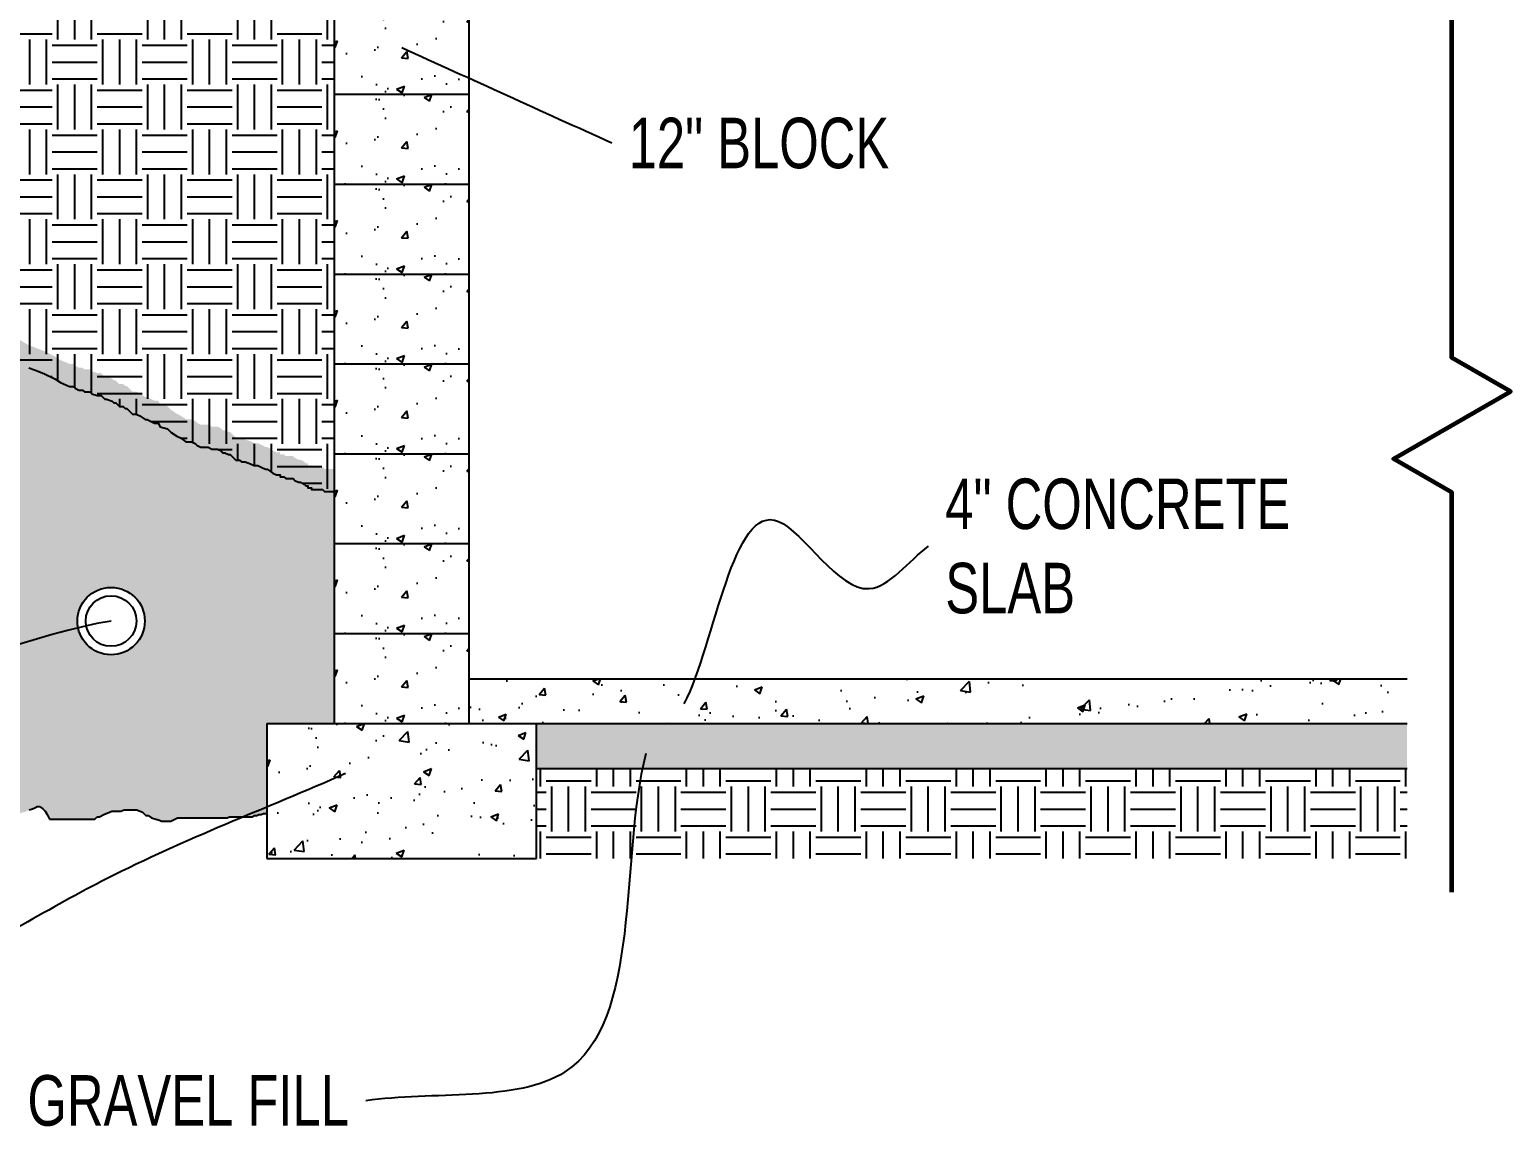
# Model space of a CAD drawing. Header units: inches. Extents: x 43 to 7578, y 1297 to 3809.
# Drawn here: x 5708.6 to 5840.4, y 1604.3 to 1701.9 of the extents above; entities that cross this region are included whole.
import ezdxf

# ---------------------------------------------------------------- set-up
doc = ezdxf.new("R2010")
doc.units = ezdxf.units.IN
doc.header["$LTSCALE"] = 0.5
doc.header["$MEASUREMENT"] = 0
doc.styles.add('Arch-Dim', font='romans.shx', dxfattribs={"width": 0.75})
doc.dimstyles.new('Annotative$7', dxfattribs={"dimscale": 96, "dimtxt": 0.09375, "dimasz": 0.0625, "dimexe": 0.0625, "dimexo": 0.0625, "dimgap": 0.03125, "dimtad": 0, "dimdec": 4, "dimzin": 3, "dimdsep": 46, "dimlunit": 4, "dimtxsty": 'Arch-Dim', "dimblk": 'ARCHTICK', "dimcen": 0.09375, "dimazin": 2, "dimtfac": 0.75, "dimtdec": 4, "dimtix": 1, "dimtmove": 2, "dimatfit": 3, "dimfxl": 1, "dimtolj": 1, "dimtzin": 0, "dimarcsym": 0})
pattern_1 = [(228.012788, (3669.51564, 227.5183), (-32, -36), [0.538144, -53.276352]), (184.969741, (3669.15564, 227.1183), (48, 4), [0.923472, -91.423699]), (132.510447, (3668.23564, 227.0383), (40, -44), [0.651152, -64.4641304]), (267.273689, (3666.67564, 226.0383), (4, 80), [0.840952, -83.254232]), (292.833654, (3666.63564, 225.1983), (-20, 48), [0.82462, -81.6374925]), (357.273689, (3666.95564, 224.4383), (-80, 4), [0.840952, -83.254232]), (37.6942405, (3667.79564, 224.3983), (-52, -40), [1.112116, -110.099394]), (72.2553284, (3668.67564, 225.0783), (28, 88), [1.049952, -103.945286]), (121.429566, (3668.99564, 226.0783), (-32, 52), [0.8438, -83.5362924]), (175.236358, (3668.55564, 226.7983), (44, -4), [0.963328, -47.2030503]), (222.397438, (3667.59564, 226.87831), (-48, -44), [1.245792, -123.3335]), (138.814075, (3670.63564, 225.9983), (-28, 24), [0.425204, -42.095379]), (171.469234, (3670.31564, 226.2783), (52, -8), [0.808948, -80.0860457]), (225, (3669.5156, 226.3983), (-4e-16, -4), [0.565684, -5.09117]), (203.19859, (3669.23564, 226.8783), (20, 8), [0.304632, -30.1584604]), (291.80141, (3668.95564, 226.7583), (-4, 12), [0.430812, -21.109847]), (30.963757, (3669.11564, 226.3583), (12, 8), [0.699716, -22.6240916]), (161.56505, (3669.7156, 226.7183), (8, -4), [0.505964, -12.1431466]), (16.38954, (3666.63564, 226.7583), (40, 12), [0.7088, -70.1713806]), (70.346176, (3667.31564, 226.9583), (-16, -44), [0.594644, -58.869631]), (293.19859, (3669.71564, 227.5183), (-8, 20), [0.60926, -29.8538324]), (343.61046, (3669.95564, 226.9583), (-40, 12), [0.7088, -70.1713806]), (339.443955, (3666.63564, 224.2783), (-20, 8), [0.68352, -33.492495]), (294.77514, (3667.27564, 224.0383), (-20, 44), [0.572712, -56.698572]), (66.80141, (3669.75564, 223.5183), (8, 20), [0.60926, -29.8538324]), (17.354025, (3669.99564, 224.0783), (-52, -16), [0.670524, -66.3816945]), (69.443955, (3667.79564, 223.5183), (-8, -20), [0.34176, -33.834255]), (101.309932, (3669.51564, 223.5183), (-4, 16), [0.20396, -20.192118]), (165.963757, (3669.4756, 223.7183), (12, -4), [0.82462, -15.6678025]), (186.009006, (3668.67564, 223.9183), (40, 4), [0.7642, -75.6556927]), (303.690068, (3669.1156, 225.9983), (-4, 8), [0.576888, -13.845317]), (353.1572266, (3669.43564, 225.5183), (68, -8), [1.007176, -99.7102505]), (60.945396, (3670.43564, 225.3983), (-16, -28), [0.411824, -40.7706966]), (90, (3670.6356, 225.7583), (-4, 4), [0.24, -3.76]), (120.256437, (3668.59564, 224.0383), (16, -28), [0.555696, -55.01408]), (48.012788, (3668.31564, 224.5183), (32, 36), [1.076288, -52.738208]), (0, (3669.0356, 225.3183), (4, 4), [1.04, -2.96]), (325.304846, (3670.07564, 225.3183), (40, -28), [0.632456, -62.613097]), (254.054604, (3670.59564, 224.9583), (-4, -16), [0.582408, -28.5380316]), (207.645975, (3670.43564, 224.3983), (-76, -40), [0.94826, -93.877897]), (175.426079, (3669.59564, 223.9583), (-52, 4), [1.003196, -99.3162936])]

# ---------------------------------------------------------------- blocks, each defined once
blk = doc.blocks.new('_ArchTick')
at = {"color": 0, "linetype": 'ByBlock', "const_width": 0.15}
blk.add_lwpolyline([(-0.5, -0.5), (0.5, 0.5)], dxfattribs=at)

msp = doc.modelspace()

# ---------------------------------------------------------------- hatches: boundary and pattern name
h = msp.add_hatch()
h.set_pattern_fill('EARTH', color=256, scale=16)
h.set_pattern_definition([(0, (3666.6356, 221.5183), (4, 4), [4, -4]), (0, (3666.6356, 223.0183), (4, 4), [4, -4]), (0, (3666.6356, 224.5183), (4, 4), [4, -4]), (90, (3667.1356, 225.0183), (-4, 4), [4, -4]), (90, (3668.6356, 225.0183), (-4, 4), [4, -4]), (90, (3670.1356, 225.0183), (-4, 4), [4, -4])])
h.paths.add_polyline_path([(5735.73137, 1750.11843), (5648.2707, 1750.11843), (5646.89325, 1746.71447), (5646.47186, 1743.23772), (5648.0161, 1742.30493), (5648.32666, 1740.11202), (5648.59932, 1739.60791), (5648.76361, 1739.44371), (5648.76361, 1739.2795), (5648.92792, 1739.2795), (5648.92792, 1739.11529), (5649.09222, 1738.95108), (5649.25652, 1738.62268), (5649.42082, 1738.62268), (5649.58513, 1738.45846), (5649.74942, 1738.45846), (5649.74942, 1738.29426), (5649.91373, 1738.13005), (5650.07803, 1737.80164), (5650.24234, 1737.63743), (5650.24234, 1737.47323), (5650.40665, 1737.30901), (5650.40665, 1735.66695), (5650.57094, 1735.50275), (5650.57094, 1734.5175), (5650.73525, 1734.18909), (5650.73525, 1733.86068), (5650.89955, 1733.53226), (5650.89955, 1732.71123), (5651.06385, 1732.54702), (5651.06385, 1732.0544), (5651.22815, 1731.8902), (5651.22815, 1730.90495), (5651.39246, 1730.74075), (5651.39246, 1730.57655), (5651.55675, 1730.41233), (5651.55675, 1727.2924), (5651.88537, 1726.964), (5651.88537, 1725.65034), (5652.04967, 1725.48614), (5652.04967, 1724.99352), (5652.21398, 1724.6651), (5652.37827, 1724.50089), (5652.37827, 1724.17248), (5652.54258, 1724.00827), (5652.70688, 1723.84407), (5652.70688, 1723.51565), (5652.87118, 1723.35145), (5653.03548, 1723.18724), (5653.03548, 1722.85882), (5653.19979, 1722.53041), (5653.19979, 1722.36621), (5653.36408, 1722.03779), (5653.36408, 1721.87359), (5653.52839, 1721.54517), (5653.6927, 1721.54517), (5653.6927, 1721.38097), (5653.857, 1721.05255), (5654.02131, 1720.88834), (5654.02131, 1720.55994), (5654.1856, 1720.39572), (5654.1856, 1719.7389), (5654.34991, 1719.41049), (5654.34991, 1717.44001), (5654.51421, 1717.27579), (5654.51421, 1717.11159), (5654.67851, 1716.78318), (5654.84281, 1716.61897), (5655.00712, 1716.12636), (5655.17143, 1715.96214), (5655.33572, 1715.79794), (5655.33572, 1715.30532), (5655.50003, 1715.14111), (5655.66433, 1714.97691), (5655.66433, 1714.48428), (5655.82864, 1714.32008), (5655.82864, 1714.11843), (5735.73137, 1714.11843)])
h.paths.add_polyline_path([(5735.73137, 1714.11843), (5655.82864, 1714.11843), (5655.82864, 1713.99166), (5655.99293, 1713.66325), (5655.99293, 1713.49904), (5656.15724, 1713.33484), (5656.15724, 1712.67801), (5656.32154, 1712.51381), (5656.32154, 1712.3496), (5656.48584, 1712.18539), (5656.65015, 1711.85698), (5656.89659, 1711.36436), (5656.97876, 1711.36436), (5657.14305, 1711.20015), (5657.30736, 1710.70753), (5657.47166, 1710.70753), (5657.47166, 1710.54333), (5657.63597, 1710.21491), (5657.80026, 1710.21491), (5657.96457, 1709.8865), (5657.96457, 1709.72229), (5658.12887, 1709.39388), (5658.45748, 1709.22967), (5658.45748, 1709.06546), (5658.62178, 1708.90126), (5658.78609, 1708.73705), (5658.95038, 1708.40863), (5659.11469, 1708.08022), (5659.27899, 1707.91601), (5659.4433, 1707.75181), (5659.60759, 1707.25919), (5659.93621, 1706.93078), (5660.42911, 1706.27395), (5660.59342, 1706.10975), (5660.75771, 1705.94553), (5660.92202, 1705.94553), (5660.92202, 1705.78133), (5661.08632, 1705.61712), (5661.25063, 1705.61712), (5661.25063, 1705.45292), (5661.41492, 1705.45292), (5661.41492, 1705.28871), (5661.74354, 1705.1245), (5661.74354, 1704.9603), (5661.90783, 1704.79608), (5662.07214, 1704.63188), (5662.23644, 1704.63188), (5662.48291, 1704.13926), (5662.56504, 1704.13926), (5662.72935, 1703.81085), (5662.89365, 1703.64664), (5662.89365, 1703.48243), (5663.05796, 1703.31823), (5663.22226, 1702.98982), (5663.38656, 1702.8256), (5663.71516, 1702.6614), (5663.87947, 1702.33299), (5664.04377, 1702.16878), (5664.53668, 1701.67616), (5664.70098, 1701.51195), (5665.02959, 1701.34775), (5665.19389, 1701.01933), (5665.3582, 1700.85513), (5665.52249, 1700.69092), (5665.6868, 1700.52672), (5665.8511, 1700.3625), (5666.01541, 1700.1983), (5666.34401, 1699.86989), (5666.50832, 1699.54147), (5666.67262, 1699.37727), (5667.16553, 1699.04885), (5667.32982, 1698.88465), (5667.82274, 1698.55623), (5668.15134, 1698.22782), (5668.31565, 1698.06362), (5668.64425, 1697.8994), (5668.80855, 1697.57099), (5669.13715, 1697.40679), (5669.46576, 1697.07837), (5669.63007, 1696.74996), (5669.95867, 1696.58575), (5670.12298, 1696.42154), (5670.45158, 1696.25734), (5670.45158, 1696.09314), (5670.61588, 1695.92892), (5670.94448, 1695.76472), (5671.10879, 1695.60051), (5671.4374, 1695.4363), (5671.4374, 1695.2721), (5671.766, 1694.94369), (5671.93031, 1694.94369), (5672.25892, 1694.77947), (5672.42321, 1694.45107), (5672.75181, 1694.28686), (5673.08043, 1693.95844), (5673.40904, 1693.79424), (5673.57333, 1693.63003), (5673.90194, 1693.46582), (5674.06625, 1693.13741), (5674.23054, 1693.13741), (5674.55914, 1692.80899), (5674.88776, 1692.48059), (5675.05206, 1692.31637), (5675.38066, 1691.98796), (5675.54497, 1691.65955), (5675.70927, 1691.49534), (5676.03787, 1691.16693), (5676.36649, 1690.83852), (5676.69509, 1690.67431), (5676.69509, 1690.51011), (5677.0237, 1690.51011), (5677.3523, 1690.34589), (5677.5166, 1690.18169), (5677.8452, 1689.85328), (5678.33811, 1689.52486), (5678.66672, 1689.19645), (5678.99532, 1688.70383), (5679.32393, 1688.53962), (5679.65254, 1688.37541), (5679.81684, 1688.04701), (5680.30975, 1687.88279), (5680.30975, 1687.71859), (5680.47405, 1687.55438), (5680.63836, 1687.55438), (5680.80265, 1687.39018), (5680.96696, 1687.39018), (5681.13126, 1687.22597), (5681.45987, 1686.89756), (5681.78848, 1686.73335), (5682.28138, 1686.40494), (5682.60998, 1686.07653), (5683.1029, 1685.91231), (5683.2672, 1685.5839), (5683.59581, 1685.41969), (5683.92441, 1685.25549), (5684.25302, 1684.92708), (5684.41731, 1684.92708), (5684.58162, 1684.76286), (5684.74593, 1684.59866), (5684.91023, 1684.59866), (5684.91023, 1684.43446), (5685.23883, 1684.27025), (5685.56743, 1683.94183), (5686.06035, 1683.77763), (5686.55326, 1683.1208), (5687.21047, 1682.62818), (5688.19628, 1681.97135), (5688.68919, 1681.80715), (5689.51071, 1681.31453), (5690.00361, 1680.98611), (5690.98942, 1680.4935), (5691.15373, 1680.32928), (5691.31804, 1680.16508), (5691.48234, 1680.16508), (5691.48234, 1680.00088), (5691.64665, 1679.83667), (5691.97525, 1679.83667), (5692.13955, 1679.67246), (5692.79677, 1679.67246), (5693.45398, 1679.34405), (5694.11118, 1679.34405), (5694.11118, 1679.17984), (5694.27548, 1679.17984), (5694.76839, 1679.01563), (5695.26131, 1678.68722), (5695.75421, 1678.68722), (5696.24712, 1678.3588), (5696.74003, 1678.0304), (5697.56154, 1677.86618), (5697.89015, 1677.70198), (5698.21876, 1677.37357), (5698.54736, 1677.37357), (5698.71166, 1677.20936), (5698.87597, 1677.04515), (5699.20457, 1676.88095), (5699.69748, 1676.55253), (5700.19038, 1676.38833), (5700.51899, 1676.05991), (5701.17621, 1675.7315), (5701.66911, 1675.56729), (5701.83342, 1675.23888), (5702.32632, 1675.23888), (5702.32632, 1675.07467), (5702.49063, 1675.07467), (5702.65493, 1674.91047), (5702.98354, 1674.91047), (5703.31214, 1674.74625), (5703.47644, 1674.74625), (5703.96935, 1674.58205), (5704.29796, 1674.25364), (5705.11947, 1673.92522), (5705.28377, 1673.76102), (5705.61237, 1673.59682), (5705.77668, 1673.4326), (5706.10529, 1673.2684), (5706.43389, 1672.93998), (5706.5982, 1672.93998), (5706.76249, 1672.61157), (5707.41972, 1672.44737), (5707.74832, 1672.28315), (5708.56982, 1671.79054), (5709.06274, 1671.62633), (5709.88425, 1671.29792), (5710.87007, 1670.8053), (5711.36298, 1670.47689), (5712.18448, 1670.14847), (5712.5131, 1670.14847), (5712.6774, 1669.98427), (5713.006, 1669.82006), (5713.33461, 1669.82006), (5713.49891, 1669.65585), (5713.99183, 1669.65585), (5714.15612, 1669.49164), (5714.64904, 1669.32744), (5714.97764, 1669.32744), (5715.30624, 1668.99902), (5715.47054, 1668.99902), (5715.96345, 1668.83482), (5716.12776, 1668.67061), (5716.29206, 1668.67061), (5716.62066, 1668.3422), (5716.94927, 1668.3422), (5717.11357, 1668.17799), (5717.27788, 1668.17799), (5717.60649, 1667.84957), (5717.77078, 1667.68537), (5718.09939, 1667.68537), (5718.42799, 1667.52116), (5718.9209, 1667.19275), (5719.08521, 1667.19275), (5719.74242, 1666.86434), (5720.07103, 1666.86434), (5720.23532, 1666.53592), (5720.89254, 1666.37172), (5721.22115, 1666.0433), (5721.71405, 1665.71489), (5722.04265, 1665.55068), (5722.53556, 1665.22227), (5723.02848, 1665.22227), (5723.35708, 1665.05806), (5723.52138, 1664.89386), (5723.84999, 1664.72965), (5724.5072, 1664.72965), (5724.83581, 1664.56544), (5725.32871, 1664.56544), (5725.65732, 1664.40124), (5725.82162, 1664.23703), (5725.98593, 1664.23703), (5726.31453, 1664.07282), (5726.47883, 1664.07282), (5726.64314, 1663.90861), (5726.80743, 1663.74441), (5726.97174, 1663.58021), (5727.30035, 1663.58021), (5727.46465, 1663.41599), (5727.79326, 1663.41599), (5728.28616, 1663.25179), (5728.61476, 1663.08758), (5728.94338, 1663.08758), (5729.27198, 1662.92337), (5729.60059, 1662.75917), (5729.76488, 1662.75917), (5730.2578, 1662.43076), (5730.5864, 1662.26654), (5730.91501, 1662.26654), (5730.91501, 1662.10234), (5731.24361, 1662.10234), (5731.40792, 1661.93814), (5732.06513, 1661.93814), (5732.22944, 1661.77393), (5732.55804, 1661.60972), (5732.72234, 1661.60972), (5733.05094, 1661.44551), (5733.21525, 1661.28131), (5733.37954, 1661.28131), (5733.37954, 1661.1171), (5733.70816, 1661.1171), (5733.70816, 1660.95289), (5734.69397, 1660.95289), (5734.85827, 1660.78869), (5735.73137, 1660.78869)])
h = msp.add_hatch()
h.set_pattern_fill('AR-CONC', color=256)
h.set_pattern_definition([(50, (1614.5735, -1328.9894), (7.172602, -0.6275213), [0.75, -8.25]), (355, (1614.5735, -1328.9894), (-1.387513, 7.521921), [0.6, -6.6]), (100.45144, (1615.171, -1329.042), (5.785088, 6.8944), [0.637402, -7.011421]), (46.1842, (1614.5735, -1326.989), (10.672413, -1.655193), [1.125, -12.375]), (96.63564, (1615.463, -1327.127), (9.34662, 9.741186), [0.956103, -10.517138]), (351.18416, (1614.574, -1326.989), (9.34662, 9.741186), [0.9, -9.9]), (21, (1615.5735, -1327.4894), (5.9690705, -4.026189), [0.75, -8.25]), (326, (1615.5735, -1327.4894), (2.433153, 7.2515), [0.6, -6.6]), (71.45144, (1616.071, -1327.825), (8.402224, 3.2253115), [0.637402, -7.011421]), (37.5, (1614.5735, -1328.9894), (0.1215986, 3.3289385), [0, -6.52, 0, -6.7, 0, -6.625]), (7.5, (1614.5735, -1328.9894), (2.6306954, 3.944117), [0, -3.82, 0, -6.37, 0, -2.525]), (327.5, (1612.3435, -1328.9894), (5.3382244, -0.2255487), [0, -2.5, 0, -7.8, 0, -10.35]), (317.5, (1611.3435, -1328.9894), (5.8318617, 1.00105), [0, -3.25, 0, -5.18, 0, -7.35])])
h.paths.add_polyline_path([(5747.73137, 1704.11843), (5735.73137, 1704.11843), (5735.73137, 1696.11843), (5747.73137, 1696.11843)])
h = msp.add_hatch()
h.set_pattern_fill('AR-CONC', color=256)
h.set_pattern_definition([(50, (1614.5735, -1336.9894), (7.172602, -0.6275213), [0.75, -8.25]), (355, (1614.5735, -1336.9894), (-1.387513, 7.521921), [0.6, -6.6]), (100.45144, (1615.171, -1337.042), (5.785088, 6.8944), [0.637402, -7.011421]), (46.1842, (1614.5735, -1334.989), (10.672413, -1.655193), [1.125, -12.375]), (96.63564, (1615.463, -1335.127), (9.34662, 9.741186), [0.956103, -10.517138]), (351.18416, (1614.574, -1334.989), (9.34662, 9.741186), [0.9, -9.9]), (21, (1615.5735, -1335.4894), (5.9690705, -4.026189), [0.75, -8.25]), (326, (1615.5735, -1335.4894), (2.433153, 7.2515), [0.6, -6.6]), (71.45144, (1616.071, -1335.825), (8.402224, 3.2253115), [0.637402, -7.011421]), (37.5, (1614.5735, -1336.9894), (0.1215986, 3.3289385), [0, -6.52, 0, -6.7, 0, -6.625]), (7.5, (1614.5735, -1336.9894), (2.6306954, 3.944117), [0, -3.82, 0, -6.37, 0, -2.525]), (327.5, (1612.3435, -1336.9894), (5.3382244, -0.2255487), [0, -2.5, 0, -7.8, 0, -10.35]), (317.5, (1611.3435, -1336.9894), (5.8318617, 1.00105), [0, -3.25, 0, -5.18, 0, -7.35])])
h.paths.add_polyline_path([(5747.73137, 1696.11843), (5735.73137, 1696.11843), (5735.73137, 1688.11843), (5747.73137, 1688.11843)])
h = msp.add_hatch()
h.set_pattern_fill('GRAVEL', color=256, scale=4)
h.set_pattern_definition(pattern_1)
h.paths.add_polyline_path([(5720.07103, 1668.86434), (5719.74242, 1668.86434), (5719.08521, 1669.19275), (5718.9209, 1669.19275), (5718.42799, 1669.52116), (5718.09939, 1669.68537), (5717.77078, 1669.68537), (5717.60649, 1669.84957), (5717.27788, 1670.17799), (5717.11357, 1670.17799), (5716.94927, 1670.3422), (5716.62066, 1670.3422), (5716.29206, 1670.67061), (5716.12776, 1670.67061), (5715.96345, 1670.83482), (5715.47054, 1670.99902), (5715.30624, 1670.99902), (5714.97764, 1671.32744), (5714.64904, 1671.32744), (5714.15612, 1671.49164), (5713.99183, 1671.65585), (5713.49891, 1671.65585), (5713.33461, 1671.82006), (5713.006, 1671.82006), (5712.6774, 1671.98427), (5712.5131, 1672.14847), (5712.18448, 1672.14847), (5711.36298, 1672.47689), (5710.87007, 1672.8053), (5709.88425, 1673.29792), (5709.06274, 1673.62633), (5708.56982, 1673.79054), (5707.74832, 1674.28315), (5707.41972, 1674.44737), (5706.76249, 1674.61157), (5706.5982, 1674.93998), (5706.43389, 1674.93998), (5706.10529, 1675.2684), (5705.77668, 1675.4326), (5705.61237, 1675.59682), (5705.28377, 1675.76102), (5705.11947, 1675.92522), (5704.29796, 1676.25364), (5703.96935, 1676.58205), (5703.47644, 1676.74625), (5703.31214, 1676.74625), (5702.98354, 1676.91047), (5702.65493, 1676.91047), (5702.49063, 1677.07467), (5702.32632, 1677.07467), (5702.32632, 1677.23888), (5701.83342, 1677.23888), (5701.66911, 1677.56729), (5701.17621, 1677.7315), (5700.51899, 1678.05991), (5700.19038, 1678.38833), (5699.69748, 1678.55253), (5699.20457, 1678.88095), (5698.87597, 1679.04515), (5698.71166, 1679.20936), (5698.54736, 1679.20936), (5698.54736, 1679.37357), (5698.21876, 1679.37357), (5697.89015, 1679.70198), (5697.56154, 1679.86618), (5696.74003, 1680.0304), (5696.24712, 1680.3588), (5695.75421, 1680.68722), (5695.26131, 1680.68722), (5694.76839, 1681.01563), (5694.27548, 1681.17984), (5694.11118, 1681.17984), (5694.11118, 1681.34405), (5693.45398, 1681.34405), (5692.79677, 1681.67246), (5692.13955, 1681.67246), (5691.97525, 1681.83667), (5691.64665, 1681.83667), (5691.48234, 1682.00088), (5691.48234, 1682.16508), (5691.31804, 1682.16508), (5691.15373, 1682.32928), (5690.98942, 1682.4935), (5690.00361, 1682.98611), (5689.51071, 1683.31453), (5688.68919, 1683.80715), (5688.19628, 1683.97135), (5687.21047, 1684.62818), (5686.55326, 1685.1208), (5686.06035, 1685.77763), (5685.56743, 1685.94183), (5685.23883, 1686.27025), (5684.91023, 1686.43446), (5684.91023, 1686.59866), (5684.74593, 1686.59866), (5684.58162, 1686.76286), (5684.41731, 1686.92708), (5684.25302, 1686.92708), (5683.92441, 1687.25549), (5683.59581, 1687.41969), (5683.2672, 1687.5839), (5683.1029, 1687.91231), (5682.60998, 1688.07653), (5682.28138, 1688.40494), (5681.78848, 1688.73335), (5681.45987, 1688.89756), (5681.13126, 1689.22597), (5680.96696, 1689.39018), (5680.80265, 1689.39018), (5680.63836, 1689.55438), (5680.47405, 1689.55438), (5680.30975, 1689.71859), (5680.30975, 1689.88279), (5680.16932, 1689.92958), (5680.09138, 1689.79659), (5680.09138, 1689.39404), (5679.99068, 1689.09213), (5679.99068, 1688.89085), (5679.88999, 1688.68958), (5679.78928, 1688.4883), (5679.78928, 1685.97236), (5679.68859, 1685.77108), (5679.68859, 1685.2679), (5679.5879, 1685.06662), (5679.5879, 1676.61306), (5679.68859, 1676.41178), (5679.68859, 1676.10986), (5679.88999, 1675.80795), (5679.88999, 1675.60668), (5679.99068, 1675.4054), (5679.99068, 1675.00285), (5680.09138, 1674.80158), (5680.19207, 1674.6003), (5680.29277, 1674.29838), (5680.39347, 1674.09711), (5680.39347, 1673.69456), (5680.49416, 1673.49329), (5680.59485, 1673.19138), (5680.69556, 1672.9901), (5680.79625, 1672.78883), (5680.89695, 1672.58754), (5680.89695, 1672.38627), (5680.99765, 1672.185), (5681.09834, 1671.88308), (5681.09834, 1671.68181), (5681.19904, 1671.3799), (5681.40043, 1671.17862), (5681.40043, 1670.77607), (5681.60182, 1670.47415), (5681.60182, 1670.17224), (5681.80322, 1669.87033), (5681.90391, 1669.66906), (5682.00461, 1669.46778), (5682.00461, 1669.06523), (5682.10531, 1668.86395), (5682.10531, 1668.05885), (5682.206, 1667.85758), (5682.206, 1663.12761), (5682.3067, 1662.92633), (5682.3067, 1660.91358), (5682.206, 1660.71231), (5682.206, 1651.75555), (5682.3067, 1651.55427), (5682.3067, 1651.25236), (5682.40739, 1651.05109), (5682.40739, 1650.24599), (5682.5081, 1649.94408), (5682.5081, 1649.74279), (5682.60879, 1649.54152), (5682.81019, 1649.23961), (5683.01157, 1649.13897), (5683.01157, 1648.73642), (5683.21297, 1648.53515), (5683.31367, 1648.33387), (5683.41436, 1648.1326), (5683.51505, 1647.93132), (5683.51505, 1647.73004), (5683.61576, 1647.52877), (5683.71645, 1647.32749), (5683.91785, 1647.02558), (5684.01854, 1646.72367), (5684.11924, 1646.5224), (5684.21994, 1646.32111), (5684.32063, 1646.11984), (5684.92482, 1645.51601), (5685.02551, 1645.31474), (5685.2269, 1645.11347), (5685.42829, 1644.91219), (5685.73039, 1644.71092), (5685.93177, 1644.50963), (5686.33456, 1644.30836), (5686.53596, 1644.10709), (5686.73734, 1644.00645), (5686.83805, 1643.80517), (5687.03943, 1643.70454), (5687.24083, 1643.6039), (5687.64362, 1643.20135), (5687.845, 1643.10071), (5688.0464, 1642.89944), (5688.14711, 1642.69816), (5688.34849, 1642.49688), (5688.75128, 1642.09433), (5688.85197, 1641.89306), (5688.95268, 1641.69178), (5689.15406, 1641.59115), (5689.15406, 1640.98732), (5689.35546, 1640.88668), (5689.35546, 1640.6854), (5689.45615, 1640.48413), (5689.45615, 1640.28286), (5689.35546, 1640.08158), (5689.35546, 1638.87393), (5689.45615, 1638.47138), (5689.55685, 1638.2701), (5689.55685, 1637.86755), (5689.65755, 1637.66628), (5689.85894, 1637.465), (5689.95963, 1637.26372), (5690.16103, 1637.16309), (5690.46312, 1636.86117), (5690.86591, 1636.6599), (5691.26869, 1636.35799), (5691.47009, 1636.15671), (5691.67148, 1636.05608), (5691.77218, 1635.8548), (5691.87287, 1635.65352), (5692.27566, 1635.25097), (5692.27566, 1635.0497), (5692.37635, 1634.84842), (5692.57775, 1634.64715), (5692.57775, 1634.44587), (5692.77914, 1634.14396), (5692.98054, 1634.04332), (5692.98054, 1633.84204), (5693.18192, 1633.64077), (5693.28263, 1633.43949), (5693.48401, 1633.33886), (5693.58472, 1633.13758), (5693.78611, 1633.03694), (5693.9875, 1632.83567), (5693.9875, 1632.6344), (5694.28958, 1632.43312), (5694.49098, 1632.23184), (5694.59169, 1631.92993), (5694.79307, 1631.82929), (5694.89377, 1631.62802), (5695.09516, 1631.42674), (5695.29655, 1631.42674), (5695.59864, 1631.22547), (5695.80004, 1631.22547), (5696.20283, 1631.02419), (5696.50492, 1631.02419), (5696.7063, 1630.82292), (5696.9077, 1630.72228), (5701.33835, 1630.72228), (5701.53974, 1630.82292), (5701.74113, 1630.82292), (5701.94253, 1630.92356), (5702.24462, 1631.12483), (5702.34531, 1631.3261), (5702.5467, 1631.42674), (5703.45297, 1631.42674), (5703.75507, 1631.3261), (5706.67526, 1631.3261), (5706.77596, 1631.52738), (5706.97736, 1631.62802), (5707.07805, 1631.82929), (5707.27945, 1631.92993), (5707.58154, 1632.03056), (5707.78293, 1632.1312), (5707.98432, 1632.23184), (5708.18571, 1632.23184), (5708.38711, 1632.33248), (5708.5885, 1632.43312), (5708.89059, 1632.53376), (5709.09198, 1632.6344), (5709.29337, 1632.73503), (5709.49477, 1632.73503), (5709.79686, 1632.53376), (5709.99825, 1632.33248), (5710.19965, 1632.03056), (5710.40103, 1631.62802), (5714.42889, 1631.62802), (5714.63029, 1631.82929), (5714.83169, 1631.82929), (5715.23447, 1632.03056), (5715.73795, 1632.23184), (5715.93935, 1632.33248), (5716.74492, 1632.33248), (5717.04701, 1632.43312), (5718.15467, 1632.43312), (5718.65815, 1632.23184), (5718.96024, 1631.92993), (5719.16164, 1631.92993), (5719.46373, 1631.72865), (5719.86652, 1631.62802), (5720.16861, 1631.52738), (5720.36999, 1631.42674), (5721.17556, 1631.42674), (5721.77975, 1631.72865), (5726.21039, 1631.72865), (5726.41179, 1631.82929), (5728.42571, 1631.82929), (5728.62711, 1631.92993), (5728.82851, 1631.92993), (5729.0299, 1632.03056), (5729.23129, 1632.03056), (5729.43268, 1632.1312), (5729.73137, 1632.1312), (5729.73137, 1640.11843), (5735.73137, 1640.11843), (5735.73137, 1662.78869), (5734.85827, 1662.78869), (5734.69397, 1662.95289), (5733.70816, 1662.95289), (5733.70816, 1663.1171), (5733.37954, 1663.1171), (5733.37954, 1663.28131), (5733.21525, 1663.28131), (5733.05094, 1663.44551), (5732.72234, 1663.60972), (5732.55804, 1663.60972), (5732.22944, 1663.77393), (5732.06513, 1663.93814), (5731.40792, 1663.93814), (5731.24361, 1664.10234), (5730.91501, 1664.10234), (5730.91501, 1664.26654), (5730.5864, 1664.26654), (5730.2578, 1664.43076), (5729.76488, 1664.75917), (5729.60059, 1664.75917), (5729.27198, 1664.92337), (5728.94338, 1665.08758), (5728.61476, 1665.08758), (5728.28616, 1665.25179), (5727.79326, 1665.41599), (5727.46465, 1665.41599), (5727.30035, 1665.58021), (5726.97174, 1665.58021), (5726.80743, 1665.74441), (5726.64314, 1665.90861), (5726.47883, 1666.07282), (5726.31453, 1666.07282), (5725.98593, 1666.23703), (5725.82162, 1666.23703), (5725.65732, 1666.40124), (5725.32871, 1666.56544), (5724.83581, 1666.56544), (5724.5072, 1666.72965), (5723.84999, 1666.72965), (5723.52138, 1666.89386), (5723.35708, 1667.05806), (5723.02848, 1667.22227), (5722.53556, 1667.22227), (5722.04265, 1667.55068), (5721.71405, 1667.71489), (5721.22115, 1668.0433), (5720.89254, 1668.37172), (5720.23532, 1668.53592)])
edge = h.paths.add_edge_path(flags=16)
edge.add_arc((5715.87422, 1649.25123), 3, 0, 360)
h = msp.add_hatch()
h.set_pattern_fill('AR-CONC', color=256)
h.set_pattern_definition([(50, (1614.5735, -1344.9894), (7.172602, -0.6275213), [0.75, -8.25]), (355, (1614.5735, -1344.9894), (-1.387513, 7.521921), [0.6, -6.6]), (100.45144, (1615.171, -1345.042), (5.785088, 6.8944), [0.637402, -7.011421]), (46.1842, (1614.5735, -1342.989), (10.672413, -1.655193), [1.125, -12.375]), (96.63564, (1615.463, -1343.127), (9.34662, 9.741186), [0.956103, -10.517138]), (351.18416, (1614.574, -1342.989), (9.34662, 9.741186), [0.9, -9.9]), (21, (1615.5735, -1343.4894), (5.9690705, -4.026189), [0.75, -8.25]), (326, (1615.5735, -1343.4894), (2.433153, 7.2515), [0.6, -6.6]), (71.45144, (1616.071, -1343.825), (8.402224, 3.2253115), [0.637402, -7.011421]), (37.5, (1614.5735, -1344.9894), (0.1215986, 3.3289385), [0, -6.52, 0, -6.7, 0, -6.625]), (7.5, (1614.5735, -1344.9894), (2.6306954, 3.944117), [0, -3.82, 0, -6.37, 0, -2.525]), (327.5, (1612.3435, -1344.9894), (5.3382244, -0.2255487), [0, -2.5, 0, -7.8, 0, -10.35]), (317.5, (1611.3435, -1344.9894), (5.8318617, 1.00105), [0, -3.25, 0, -5.18, 0, -7.35])])
h.paths.add_polyline_path([(5747.73137, 1688.11843), (5735.73137, 1688.11843), (5735.73137, 1680.11843), (5747.73137, 1680.11843)])
h = msp.add_hatch()
h.set_pattern_fill('AR-CONC', color=256)
h.set_pattern_definition([(50, (1614.5735, -1352.9894), (7.172602, -0.6275213), [0.75, -8.25]), (355, (1614.5735, -1352.9894), (-1.387513, 7.521921), [0.6, -6.6]), (100.45144, (1615.171, -1353.042), (5.785088, 6.8944), [0.637402, -7.011421]), (46.1842, (1614.5735, -1350.989), (10.672413, -1.655193), [1.125, -12.375]), (96.63564, (1615.463, -1351.127), (9.34662, 9.741186), [0.956103, -10.517138]), (351.18416, (1614.574, -1350.989), (9.34662, 9.741186), [0.9, -9.9]), (21, (1615.5735, -1351.4894), (5.9690705, -4.026189), [0.75, -8.25]), (326, (1615.5735, -1351.4894), (2.433153, 7.2515), [0.6, -6.6]), (71.45144, (1616.071, -1351.825), (8.402224, 3.2253115), [0.637402, -7.011421]), (37.5, (1614.5735, -1352.9894), (0.1215986, 3.3289385), [0, -6.52, 0, -6.7, 0, -6.625]), (7.5, (1614.5735, -1352.9894), (2.6306954, 3.944117), [0, -3.82, 0, -6.37, 0, -2.525]), (327.5, (1612.3435, -1352.9894), (5.3382244, -0.2255487), [0, -2.5, 0, -7.8, 0, -10.35]), (317.5, (1611.3435, -1352.9894), (5.8318617, 1.00105), [0, -3.25, 0, -5.18, 0, -7.35])])
h.paths.add_polyline_path([(5747.73137, 1680.11843), (5735.73137, 1680.11843), (5735.73137, 1672.11843), (5747.73137, 1672.11843)])
h = msp.add_hatch()
h.set_pattern_fill('AR-CONC', color=256)
h.set_pattern_definition([(50, (1614.5735, -1360.9894), (7.172602, -0.6275213), [0.75, -8.25]), (355, (1614.5735, -1360.9894), (-1.387513, 7.521921), [0.6, -6.6]), (100.45144, (1615.171, -1361.042), (5.785088, 6.8944), [0.637402, -7.011421]), (46.1842, (1614.5735, -1358.989), (10.672413, -1.655193), [1.125, -12.375]), (96.63564, (1615.463, -1359.127), (9.34662, 9.741186), [0.956103, -10.517138]), (351.18416, (1614.574, -1358.989), (9.34662, 9.741186), [0.9, -9.9]), (21, (1615.5735, -1359.4894), (5.9690705, -4.026189), [0.75, -8.25]), (326, (1615.5735, -1359.4894), (2.433153, 7.2515), [0.6, -6.6]), (71.45144, (1616.071, -1359.825), (8.402224, 3.2253115), [0.637402, -7.011421]), (37.5, (1614.5735, -1360.9894), (0.1215986, 3.3289385), [0, -6.52, 0, -6.7, 0, -6.625]), (7.5, (1614.5735, -1360.9894), (2.6306954, 3.944117), [0, -3.82, 0, -6.37, 0, -2.525]), (327.5, (1612.3435, -1360.9894), (5.3382244, -0.2255487), [0, -2.5, 0, -7.8, 0, -10.35]), (317.5, (1611.3435, -1360.9894), (5.8318617, 1.00105), [0, -3.25, 0, -5.18, 0, -7.35])])
h.paths.add_polyline_path([(5747.73137, 1672.11843), (5735.73137, 1672.11843), (5735.73137, 1664.11843), (5747.73137, 1664.11843)])
h = msp.add_hatch()
h.set_pattern_fill('AR-CONC', color=256)
h.set_pattern_definition([(50, (1614.5735, -1368.9894), (7.172602, -0.6275213), [0.75, -8.25]), (355, (1614.5735, -1368.9894), (-1.387513, 7.521921), [0.6, -6.6]), (100.45144, (1615.171, -1369.042), (5.785088, 6.8944), [0.637402, -7.011421]), (46.1842, (1614.5735, -1366.989), (10.672413, -1.655193), [1.125, -12.375]), (96.63564, (1615.463, -1367.127), (9.34662, 9.741186), [0.956103, -10.517138]), (351.18416, (1614.574, -1366.989), (9.34662, 9.741186), [0.9, -9.9]), (21, (1615.5735, -1367.4894), (5.9690705, -4.026189), [0.75, -8.25]), (326, (1615.5735, -1367.4894), (2.433153, 7.2515), [0.6, -6.6]), (71.45144, (1616.071, -1367.825), (8.402224, 3.2253115), [0.637402, -7.011421]), (37.5, (1614.5735, -1368.9894), (0.1215986, 3.3289385), [0, -6.52, 0, -6.7, 0, -6.625]), (7.5, (1614.5735, -1368.9894), (2.6306954, 3.944117), [0, -3.82, 0, -6.37, 0, -2.525]), (327.5, (1612.3435, -1368.9894), (5.3382244, -0.2255487), [0, -2.5, 0, -7.8, 0, -10.35]), (317.5, (1611.3435, -1368.9894), (5.8318617, 1.00105), [0, -3.25, 0, -5.18, 0, -7.35])])
h.paths.add_polyline_path([(5747.73137, 1664.11843), (5735.73137, 1664.11843), (5735.73137, 1656.11843), (5747.73137, 1656.11843)])
h = msp.add_hatch()
h.set_pattern_fill('AR-CONC', color=256)
h.set_pattern_definition([(50, (1614.5735, -1376.9894), (7.172602, -0.6275213), [0.75, -8.25]), (355, (1614.5735, -1376.9894), (-1.387513, 7.521921), [0.6, -6.6]), (100.45144, (1615.171, -1377.042), (5.785088, 6.8944), [0.637402, -7.011421]), (46.1842, (1614.5735, -1374.989), (10.672413, -1.655193), [1.125, -12.375]), (96.63564, (1615.463, -1375.127), (9.34662, 9.741186), [0.956103, -10.517138]), (351.18416, (1614.574, -1374.989), (9.34662, 9.741186), [0.9, -9.9]), (21, (1615.5735, -1375.4894), (5.9690705, -4.026189), [0.75, -8.25]), (326, (1615.5735, -1375.4894), (2.433153, 7.2515), [0.6, -6.6]), (71.45144, (1616.071, -1375.825), (8.402224, 3.2253115), [0.637402, -7.011421]), (37.5, (1614.5735, -1376.9894), (0.1215986, 3.3289385), [0, -6.52, 0, -6.7, 0, -6.625]), (7.5, (1614.5735, -1376.9894), (2.6306954, 3.944117), [0, -3.82, 0, -6.37, 0, -2.525]), (327.5, (1612.3435, -1376.9894), (5.3382244, -0.2255487), [0, -2.5, 0, -7.8, 0, -10.35]), (317.5, (1611.3435, -1376.9894), (5.8318617, 1.00105), [0, -3.25, 0, -5.18, 0, -7.35])])
h.paths.add_polyline_path([(5747.73137, 1656.11843), (5735.73137, 1656.11843), (5735.73137, 1648.11843), (5747.73137, 1648.11843)])
h = msp.add_hatch()
h.set_pattern_fill('AR-CONC', color=256)
h.set_pattern_definition([(50, (1614.5735, -1384.9894), (7.172602, -0.6275213), [0.75, -8.25]), (355, (1614.5735, -1384.9894), (-1.387513, 7.521921), [0.6, -6.6]), (100.45144, (1615.171, -1385.042), (5.785088, 6.8944), [0.637402, -7.011421]), (46.1842, (1614.5735, -1382.989), (10.672413, -1.655193), [1.125, -12.375]), (96.63564, (1615.463, -1383.127), (9.34662, 9.741186), [0.956103, -10.517138]), (351.18416, (1614.574, -1382.989), (9.34662, 9.741186), [0.9, -9.9]), (21, (1615.5735, -1383.4894), (5.9690705, -4.026189), [0.75, -8.25]), (326, (1615.5735, -1383.4894), (2.433153, 7.2515), [0.6, -6.6]), (71.45144, (1616.071, -1383.825), (8.402224, 3.2253115), [0.637402, -7.011421]), (37.5, (1614.5735, -1384.9894), (0.1215986, 3.3289385), [0, -6.52, 0, -6.7, 0, -6.625]), (7.5, (1614.5735, -1384.9894), (2.6306954, 3.944117), [0, -3.82, 0, -6.37, 0, -2.525]), (327.5, (1612.3435, -1384.9894), (5.3382244, -0.2255487), [0, -2.5, 0, -7.8, 0, -10.35]), (317.5, (1611.3435, -1384.9894), (5.8318617, 1.00105), [0, -3.25, 0, -5.18, 0, -7.35])])
h.paths.add_polyline_path([(5747.73137, 1648.11843), (5735.73137, 1648.11843), (5735.73137, 1640.11843), (5747.73137, 1640.11843)])
h = msp.add_hatch()
h.set_pattern_fill('AR-CONC', color=256)
h.set_pattern_definition([(50, (1614.5735, -1280.9894), (7.172602, -0.6275213), [0.75, -8.25]), (355, (1614.5735, -1280.9894), (-1.387513, 7.521921), [0.6, -6.6]), (100.45144, (1615.171, -1281.042), (5.785088, 6.8944), [0.637402, -7.011421]), (46.1842, (1614.5735, -1278.989), (10.672413, -1.655193), [1.125, -12.375]), (96.63564, (1615.463, -1279.127), (9.34662, 9.741186), [0.956103, -10.517138]), (351.18416, (1614.574, -1278.989), (9.34662, 9.741186), [0.9, -9.9]), (21, (1615.5735, -1279.4894), (5.9690705, -4.026189), [0.75, -8.25]), (326, (1615.5735, -1279.4894), (2.433153, 7.2515), [0.6, -6.6]), (71.45144, (1616.071, -1279.825), (8.402224, 3.2253115), [0.637402, -7.011421]), (37.5, (1614.5735, -1280.9894), (0.1215986, 3.3289385), [0, -6.52, 0, -6.7, 0, -6.625]), (7.5, (1614.5735, -1280.9894), (2.6306954, 3.944117), [0, -3.82, 0, -6.37, 0, -2.525]), (327.5, (1612.3435, -1280.9894), (5.3382244, -0.2255487), [0, -2.5, 0, -7.8, 0, -10.35]), (317.5, (1611.3435, -1280.9894), (5.8318617, 1.00105), [0, -3.25, 0, -5.18, 0, -7.35])])
h.paths.add_polyline_path([(5831.17526, 1644.11843), (5747.73137, 1644.11843), (5747.73137, 1640.11843), (5753.73137, 1640.11843), (5831.17526, 1640.11843)])
h = msp.add_hatch()
h.set_pattern_fill('AR-CONC', color=256)
h.set_pattern_definition([(50, (1608.5735, -1392.9894), (7.172602, -0.6275213), [0.75, -8.25]), (355, (1608.5735, -1392.9894), (-1.387513, 7.521921), [0.6, -6.6]), (100.45144, (1609.171, -1393.042), (5.785088, 6.8944), [0.637402, -7.011421]), (46.1842, (1608.5735, -1390.989), (10.672413, -1.655193), [1.125, -12.375]), (96.63564, (1609.463, -1391.127), (9.34662, 9.741186), [0.956103, -10.517138]), (351.18416, (1608.574, -1390.989), (9.34662, 9.741186), [0.9, -9.9]), (21, (1609.5735, -1391.4894), (5.9690705, -4.026189), [0.75, -8.25]), (326, (1609.5735, -1391.4894), (2.433153, 7.2515), [0.6, -6.6]), (71.45144, (1610.071, -1391.825), (8.402224, 3.2253115), [0.637402, -7.011421]), (37.5, (1608.5735, -1392.9894), (0.1215986, 3.3289385), [0, -6.52, 0, -6.7, 0, -6.625]), (7.5, (1608.5735, -1392.9894), (2.6306954, 3.944117), [0, -3.82, 0, -6.37, 0, -2.525]), (327.5, (1606.3435, -1392.9894), (5.3382244, -0.2255487), [0, -2.5, 0, -7.8, 0, -10.35]), (317.5, (1605.3435, -1392.9894), (5.8318617, 1.00105), [0, -3.25, 0, -5.18, 0, -7.35])])
h.paths.add_polyline_path([(5753.73137, 1640.11843), (5729.73137, 1640.11843), (5729.73137, 1628.11843), (5753.73137, 1628.11843)])
h = msp.add_hatch()
h.set_pattern_fill('GRAVEL', color=256, scale=4)
h.set_pattern_definition(pattern_1)
h.paths.add_polyline_path([(5831.17526, 1636.11843), (5831.17526, 1640.11843), (5753.73137, 1640.11843), (5753.73137, 1636.11843)])
h = msp.add_hatch()
h.set_pattern_fill('EARTH', color=256, scale=16)
h.set_pattern_definition([(0, (1614.5735, -1280.9894), (4, 4), [4, -4]), (0, (1614.5735, -1279.4894), (4, 4), [4, -4]), (0, (1614.5735, -1277.9894), (4, 4), [4, -4]), (90, (1615.0735, -1277.4894), (-4, 4), [4, -4]), (90, (1616.5735, -1277.4894), (-4, 4), [4, -4]), (90, (1618.0735, -1277.4894), (-4, 4), [4, -4])])
h.paths.add_polyline_path([(5831.17526, 1628.11843), (5831.17526, 1636.11843), (5753.73137, 1636.11843), (5753.73137, 1628.11843)])

# ---------------------------------------------------------------- linework, layer by layer
for p, q in [((5735.73137, 1752.11843), (5735.73137, 1640.11843)), ((5747.73137, 1640.11843), (5747.73137, 1752.11843)), ((5747.73137, 1696.11843), (5735.73137, 1696.11843)), ((5747.73137, 1688.11843), (5735.73137, 1688.11843)), ((5747.73137, 1680.11843), (5735.73137, 1680.11843)), ((5747.73137, 1672.11843), (5735.73137, 1672.11843)), ((5747.73137, 1664.11843), (5735.73137, 1664.11843)), ((5747.73137, 1656.11843), (5735.73137, 1656.11843)), ((5747.73137, 1648.11843), (5735.73137, 1648.11843)), ((5747.73137, 1644.11843), (5831.17526, 1644.11843)), ((5729.73137, 1640.11843), (5753.73137, 1640.11843)), ((5729.73137, 1640.11843), (5729.73137, 1628.11843)), ((5753.73137, 1628.11843), (5753.73137, 1640.11843)), ((5753.73137, 1640.11843), (5831.17526, 1640.11843)), ((5753.73137, 1636.11843), (5831.17526, 1636.11843)), ((5708.5885, 1632.43312), (5708.89059, 1632.53376)), ((5708.89059, 1632.53376), (5709.09198, 1632.6344)), ((5709.09198, 1632.6344), (5709.29337, 1632.73503)), ((5709.29337, 1632.73503), (5709.49477, 1632.73503)), ((5709.49477, 1632.73503), (5709.79686, 1632.53376)), ((5709.79686, 1632.53376), (5709.99825, 1632.33248)), ((5709.99825, 1632.33248), (5710.19965, 1632.03056)), ((5715.73795, 1632.23184), (5715.93935, 1632.33248)), ((5715.93935, 1632.33248), (5716.74492, 1632.33248)), ((5716.74492, 1632.33248), (5717.04701, 1632.43312)), ((5717.04701, 1632.43312), (5718.15467, 1632.43312)), ((5718.15467, 1632.43312), (5718.65815, 1632.23184)), ((5710.19965, 1632.03056), (5710.40103, 1631.62802)), ((5710.40103, 1631.62802), (5714.42889, 1631.62802)), ((5714.42889, 1631.62802), (5714.63029, 1631.82929)), ((5714.63029, 1631.82929), (5714.83169, 1631.82929)), ((5714.83169, 1631.82929), (5715.23447, 1632.03056)), ((5715.23447, 1632.03056), (5715.73795, 1632.23184)), ((5718.65815, 1632.23184), (5718.96024, 1631.92993)), ((5718.96024, 1631.92993), (5719.16164, 1631.92993)), ((5719.16164, 1631.92993), (5719.46373, 1631.72865)), ((5719.46373, 1631.72865), (5719.86652, 1631.62802)), ((5719.86652, 1631.62802), (5720.16861, 1631.52738)), ((5720.16861, 1631.52738), (5720.36999, 1631.42674)), ((5720.36999, 1631.42674), (5721.17556, 1631.42674)), ((5721.17556, 1631.42674), (5721.77975, 1631.72865)), ((5721.77975, 1631.72865), (5726.21039, 1631.72865)), ((5726.21039, 1631.72865), (5726.41179, 1631.82929)), ((5726.41179, 1631.82929), (5728.42571, 1631.82929)), ((5728.42571, 1631.82929), (5728.62711, 1631.92993)), ((5728.62711, 1631.92993), (5728.82851, 1631.92993)), ((5728.82851, 1631.92993), (5729.0299, 1632.03056)), ((5729.0299, 1632.03056), (5729.23129, 1632.03056)), ((5729.23129, 1632.03056), (5729.43268, 1632.1312)), ((5729.43268, 1632.1312), (5729.73137, 1632.1312)), ((5729.73137, 1628.11843), (5753.73137, 1628.11843))]:
    msp.add_line(p, q)
at = {"lineweight": 60}
msp.add_lwpolyline([(5835.17526, 1625.11354), (5835.17526, 1660.68364), (5829.9791, 1663.68364), (5840.37141, 1669.68364), (5835.17526, 1672.68364), (5835.17526, 1696.68364), (5835.17526, 1720.68364), (5829.9791, 1723.68364), (5840.37141, 1729.68364), (5835.17526, 1732.68364), (5835.17526, 1756.68364), (5835.17526, 1780.68364)], dxfattribs=at)
msp.add_lwpolyline([(5708.56982, 1671.79054), (5709.06274, 1671.62633), (5709.88425, 1671.29792), (5710.87007, 1670.8053), (5711.36298, 1670.47689), (5712.18448, 1670.14847), (5712.5131, 1670.14847), (5712.6774, 1669.98427), (5713.006, 1669.82006), (5713.33461, 1669.82006), (5713.49891, 1669.65585), (5713.99183, 1669.65585), (5714.15612, 1669.49164), (5714.64904, 1669.32744), (5714.97764, 1669.32744), (5715.30624, 1668.99902), (5715.47054, 1668.99902), (5715.96345, 1668.83482), (5716.12776, 1668.67061), (5716.29206, 1668.67061), (5716.62066, 1668.3422), (5716.94927, 1668.3422), (5717.11357, 1668.17799), (5717.27788, 1668.17799), (5717.60649, 1667.84957), (5717.77078, 1667.68537), (5718.09939, 1667.68537), (5718.42799, 1667.52116), (5718.9209, 1667.19275), (5719.08521, 1667.19275), (5719.74242, 1666.86434), (5720.07103, 1666.86434), (5720.23532, 1666.53592), (5720.89254, 1666.37172), (5721.22115, 1666.0433), (5721.71405, 1665.71489), (5722.04265, 1665.55068), (5722.53556, 1665.22227), (5723.02848, 1665.22227), (5723.35708, 1665.05806), (5723.52138, 1664.89386), (5723.84999, 1664.72965), (5724.5072, 1664.72965), (5724.83581, 1664.56544), (5725.32871, 1664.56544), (5725.65732, 1664.40124), (5725.82162, 1664.23703), (5725.98593, 1664.23703), (5726.31453, 1664.07282), (5726.47883, 1664.07282), (5726.64314, 1663.90861), (5726.80743, 1663.74441), (5726.97174, 1663.58021), (5727.30035, 1663.58021), (5727.46465, 1663.41599), (5727.79326, 1663.41599), (5728.28616, 1663.25179), (5728.61476, 1663.08758), (5728.94338, 1663.08758), (5729.27198, 1662.92337), (5729.60059, 1662.75917), (5729.76488, 1662.75917), (5730.2578, 1662.43076), (5730.5864, 1662.26654), (5730.91501, 1662.26654), (5730.91501, 1662.10234), (5731.24361, 1662.10234), (5731.40792, 1661.93814), (5732.06513, 1661.93814), (5732.22944, 1661.77393), (5732.55804, 1661.60972), (5732.72234, 1661.60972), (5733.05094, 1661.44551), (5733.21525, 1661.28131), (5733.37954, 1661.28131), (5733.37954, 1661.1171), (5733.70816, 1661.1171), (5733.70816, 1660.95289), (5734.69397, 1660.95289), (5734.85827, 1660.78869), (5735.73137, 1660.78869)])
for radius in [3, 2.25]:
    msp.add_circle((5715.87422, 1649.25123), radius)

# ---------------------------------------------------------------- texts
at = {"char_height": 4.5, "style": 'Arch-Dim'}
for s, insert, attachment_point in [('\\A1;{\\fCityBlueprint|b0|i0|c2|p2;12" BLOCK}', (5761.92701, 1691.78082), 4), ('\\A1;{\\fCityBlueprint|b0|i0|c2|p2;4" CONCRETE\\PSLAB}', (5790.0974, 1655.9073), 4), ('\\A1;{\\fCityBlueprint|b0|i0|c2|p2;GRAVEL FILL}', (5737.03181, 1606.54153), 6)]:
    msp.add_mtext(s, dxfattribs=dict(at, insert=insert, attachment_point=attachment_point))

# ---------------------------------------------------------------- leaders
at = {"path_type": 1, "annotation_type": 0, "has_hookline": 1}
for points, hookline_direction, text_width in [([(5741.73136, 1700.31405), (5760.42701, 1691.82208)], 0, 17.93836), ([(5715.87422, 1649.25123), (5676.28956, 1642.8542), (5673.00544, 1665.12566)], 1, 23.07021), ([(5766.87093, 1641.89462), (5775.26241, 1658.12426), (5783.3258, 1652.1357), (5788.5974, 1655.9073)], 0, 23.01977), ([(5763.45105, 1637.45045), (5756.25599, 1609.10886), (5738.53181, 1606.54153)], 1, 20.20797), ([(5736.72434, 1635.66585), (5715.52593, 1626.33032), (5700.53473, 1617.89718)], 1, 26.7184)]:
    msp.add_leader(points, dimstyle='Annotative$7', override={"dimscale": 0}, dxfattribs=dict(at, hookline_direction=hookline_direction, text_width=text_width))

doc.saveas('drawing.dxf')
